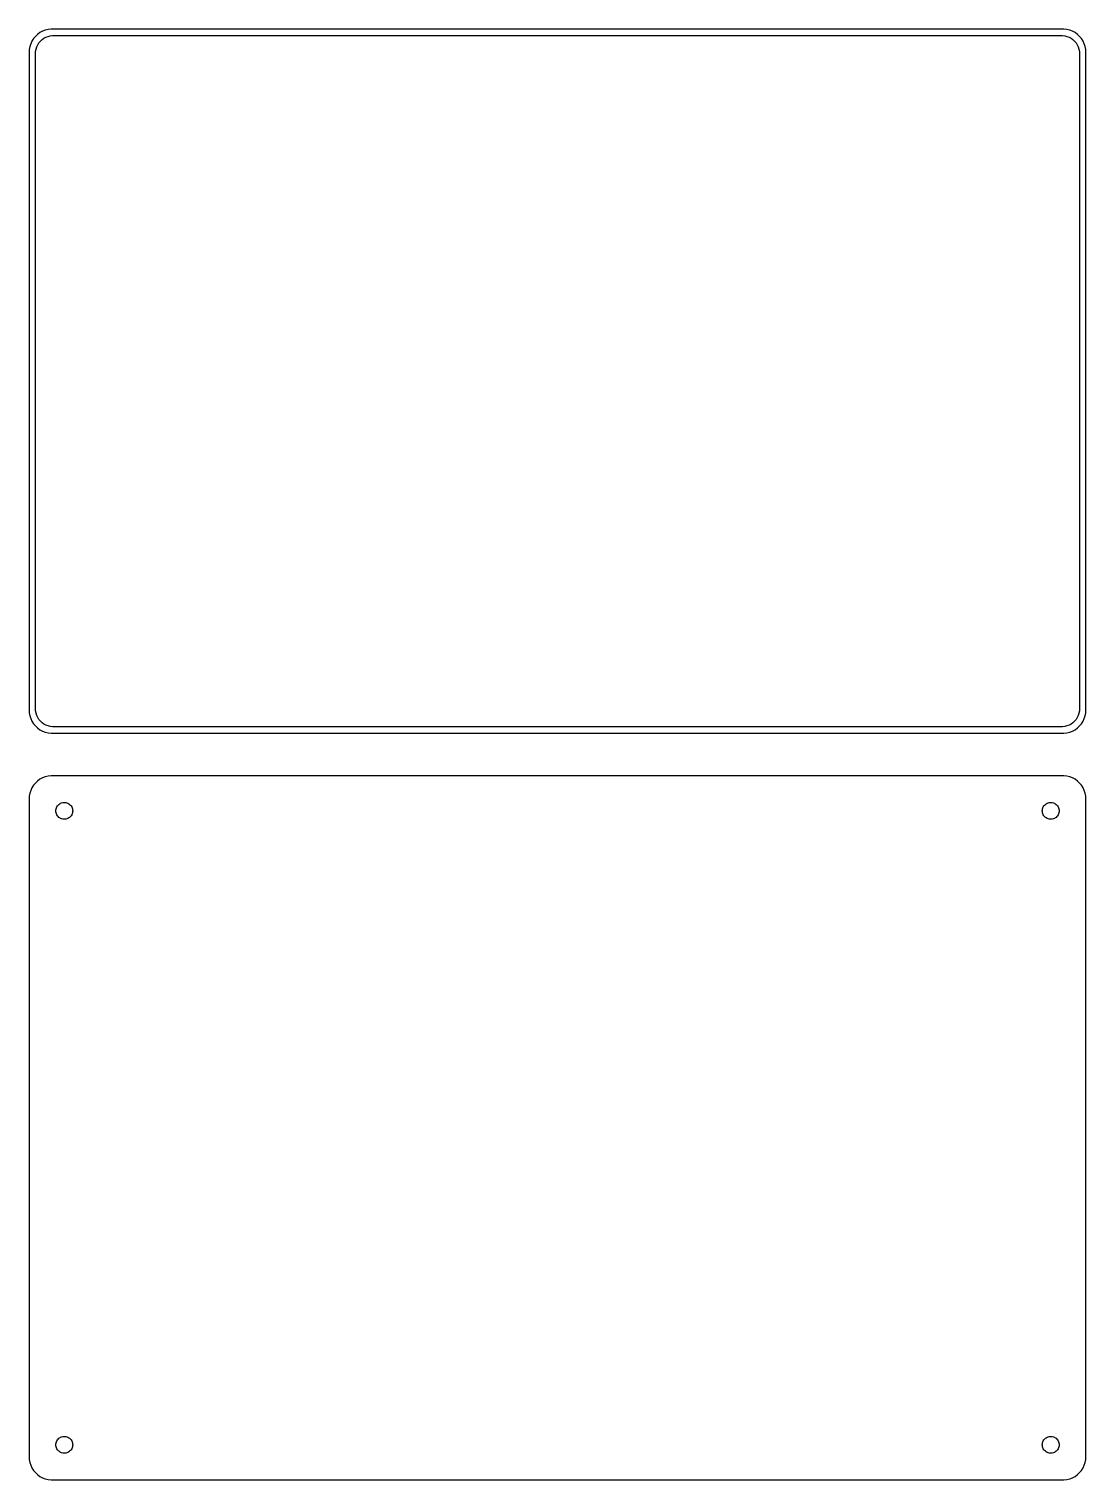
# Model space of a CAD drawing. Header units: metres. Extents: x -112 to 112, y 84 to 393.
import ezdxf

# ---------------------------------------------------------------- set-up
doc = ezdxf.new("R2010")
doc.units = ezdxf.units.M

msp = doc.modelspace()

# ---------------------------------------------------------------- linework, layer by layer
for p, q in [((-109.629, 392.524), (-110.179, 392.222)), ((-109.045, 392.755), (-109.629, 392.524)), ((-108.437, 392.911), (-109.045, 392.755)), ((-107.814, 392.99), (-108.437, 392.911)), ((107.814, 392.99), (-107.814, 392.99)), ((108.437, 392.911), (107.814, 392.99)), ((109.045, 392.755), (108.437, 392.911)), ((109.629, 392.524), (109.045, 392.755)), ((110.179, 392.222), (109.629, 392.524)), ((-112.149, 389.841), (-112.343, 389.243)), ((-111.882, 390.409), (-112.149, 389.841)), ((-111.545, 390.939), (-111.882, 390.409)), ((-111.145, 391.423), (-111.545, 390.939)), ((-110.687, 391.853), (-111.145, 391.423)), ((-110.848, 389.174), (-110.641, 389.614)), ((-110.179, 392.222), (-110.687, 391.853)), ((-110.641, 389.614), (-110.38, 390.024)), ((-110.38, 390.024), (-110.071, 390.399)), ((-110.071, 390.399), (-109.716, 390.731)), ((-109.716, 390.731), (-109.323, 391.017)), ((-109.323, 391.017), (-108.898, 391.251)), ((-108.898, 391.251), (-108.446, 391.43)), ((-108.446, 391.43), (-107.975, 391.551)), ((-107.975, 391.551), (-107.493, 391.612)), ((-107.493, 391.612), (107.493, 391.612)), ((107.493, 391.612), (107.975, 391.551)), ((107.975, 391.551), (108.446, 391.43)), ((108.446, 391.43), (108.898, 391.251)), ((108.898, 391.251), (109.323, 391.017)), ((109.323, 391.017), (109.716, 390.731)), ((109.716, 390.731), (110.071, 390.399)), ((110.071, 390.399), (110.38, 390.024)), ((110.687, 391.853), (110.179, 392.222)), ((110.38, 390.024), (110.641, 389.614)), ((110.641, 389.614), (110.848, 389.174)), ((111.145, 391.423), (110.687, 391.853)), ((111.545, 390.939), (111.145, 391.423)), ((111.882, 390.409), (111.545, 390.939)), ((112.149, 389.841), (111.882, 390.409)), ((112.343, 389.243), (112.149, 389.841)), ((-112.461, 388.627), (-112.5, 388)), ((-112.5, 388), (-112.5, 248)), ((-112.343, 389.243), (-112.461, 388.627)), ((-111.119, 387.75), (-111.089, 388.235)), ((-111.119, 248.25), (-111.119, 387.75)), ((-111.089, 388.235), (-110.998, 388.712)), ((-110.998, 388.712), (-110.848, 389.174)), ((110.848, 389.174), (110.998, 388.712)), ((110.998, 388.712), (111.089, 388.235)), ((111.089, 388.235), (111.119, 387.75)), ((111.119, 387.75), (111.119, 248.25)), ((112.461, 388.627), (112.343, 389.243)), ((112.5, 388), (112.461, 388.627)), ((112.5, 248), (112.5, 388)), ((-112.5, 248), (-112.461, 247.373)), ((-112.461, 247.373), (-112.343, 246.757)), ((-111.089, 247.765), (-111.119, 248.25)), ((-110.998, 247.288), (-111.089, 247.765)), ((-110.848, 246.826), (-110.998, 247.288)), ((110.998, 247.288), (110.848, 246.826)), ((111.089, 247.765), (110.998, 247.288)), ((111.119, 248.25), (111.089, 247.765)), ((112.343, 246.757), (112.461, 247.373)), ((112.461, 247.373), (112.5, 248)), ((-112.343, 246.757), (-112.149, 246.159)), ((-112.149, 246.159), (-111.882, 245.591)), ((-111.882, 245.591), (-111.545, 245.061)), ((-111.545, 245.061), (-111.145, 244.577)), ((-111.145, 244.577), (-110.687, 244.147)), ((-110.641, 246.386), (-110.848, 246.826)), ((-110.687, 244.147), (-110.179, 243.778)), ((-110.38, 245.976), (-110.641, 246.386)), ((-110.071, 245.601), (-110.38, 245.976)), ((-109.716, 245.269), (-110.071, 245.601)), ((-109.323, 244.983), (-109.716, 245.269)), ((-108.898, 244.749), (-109.323, 244.983)), ((-108.446, 244.57), (-108.898, 244.749)), ((-107.975, 244.449), (-108.446, 244.57)), ((-107.493, 244.388), (-107.975, 244.449)), ((107.493, 244.388), (-107.493, 244.388)), ((107.975, 244.449), (107.493, 244.388)), ((108.446, 244.57), (107.975, 244.449)), ((108.898, 244.749), (108.446, 244.57)), ((109.323, 244.983), (108.898, 244.749)), ((109.716, 245.269), (109.323, 244.983)), ((110.071, 245.601), (109.716, 245.269)), ((110.38, 245.976), (110.071, 245.601)), ((110.179, 243.778), (110.687, 244.147)), ((110.641, 246.386), (110.38, 245.976)), ((110.848, 246.826), (110.641, 246.386)), ((110.687, 244.147), (111.145, 244.577)), ((111.145, 244.577), (111.545, 245.061)), ((111.545, 245.061), (111.882, 245.591)), ((111.882, 245.591), (112.149, 246.159)), ((112.149, 246.159), (112.343, 246.757)), ((-110.179, 243.778), (-109.629, 243.476)), ((-109.629, 243.476), (-109.045, 243.245)), ((-109.045, 243.245), (-108.437, 243.089)), ((-108.437, 243.089), (-107.814, 243.01)), ((-107.814, 243.01), (107.814, 243.01)), ((107.814, 243.01), (108.437, 243.089)), ((108.437, 243.089), (109.045, 243.245)), ((109.045, 243.245), (109.629, 243.476)), ((109.629, 243.476), (110.179, 243.778)), ((-111.545, 231.939), (-111.882, 231.409)), ((-111.145, 232.423), (-111.545, 231.939)), ((-110.687, 232.853), (-111.145, 232.423)), ((-110.179, 233.222), (-110.687, 232.853)), ((-109.629, 233.524), (-110.179, 233.222)), ((-109.045, 233.755), (-109.629, 233.524)), ((-108.437, 233.911), (-109.045, 233.755)), ((-107.814, 233.99), (-108.437, 233.911)), ((107.814, 233.99), (-107.814, 233.99)), ((108.437, 233.911), (107.814, 233.99)), ((109.045, 233.755), (108.437, 233.911)), ((109.629, 233.524), (109.045, 233.755)), ((110.179, 233.222), (109.629, 233.524)), ((110.687, 232.853), (110.179, 233.222)), ((111.145, 232.423), (110.687, 232.853)), ((111.545, 231.939), (111.145, 232.423)), ((111.882, 231.409), (111.545, 231.939)), ((-112.461, 229.627), (-112.5, 229)), ((-112.5, 229), (-112.5, 89)), ((-112.343, 230.243), (-112.461, 229.627)), ((-112.149, 230.841), (-112.343, 230.243)), ((-111.882, 231.409), (-112.149, 230.841)), ((112.149, 230.841), (111.882, 231.409)), ((112.343, 230.243), (112.149, 230.841)), ((112.461, 229.627), (112.343, 230.243)), ((112.5, 229), (112.461, 229.627)), ((112.5, 89), (112.5, 229)), ((-106.8, 226.5), (-106.786, 226.726)), ((-106.786, 226.274), (-106.8, 226.5)), ((-106.786, 226.726), (-106.743, 226.948)), ((-106.743, 226.052), (-106.786, 226.274)), ((-106.743, 226.948), (-106.674, 227.163)), ((-106.674, 225.837), (-106.743, 226.052)), ((-106.674, 227.163), (-106.577, 227.367)), ((-106.577, 225.633), (-106.674, 225.837)), ((-106.577, 227.367), (-106.456, 227.558)), ((-106.456, 225.442), (-106.577, 225.633)), ((-106.456, 227.558), (-106.312, 227.732)), ((-106.312, 227.732), (-106.147, 227.887)), ((-106.147, 227.887), (-105.964, 228.02)), ((-105.964, 228.02), (-105.766, 228.129)), ((-105.766, 228.129), (-105.556, 228.212)), ((-105.556, 228.212), (-105.337, 228.268)), ((-105.337, 228.268), (-105.113, 228.296)), ((-105.113, 228.296), (-104.887, 228.296)), ((-104.887, 228.296), (-104.663, 228.268)), ((-104.663, 228.268), (-104.444, 228.212)), ((-104.444, 228.212), (-104.234, 228.129)), ((-104.234, 228.129), (-104.036, 228.02)), ((-104.036, 228.02), (-103.853, 227.887)), ((-103.853, 227.887), (-103.688, 227.732)), ((-103.688, 227.732), (-103.544, 227.558)), ((-103.544, 227.558), (-103.423, 227.367)), ((-103.423, 225.633), (-103.544, 225.442)), ((-103.423, 227.367), (-103.326, 227.163)), ((-103.326, 225.837), (-103.423, 225.633)), ((-103.326, 227.163), (-103.257, 226.948)), ((-103.257, 226.052), (-103.326, 225.837)), ((-103.257, 226.948), (-103.214, 226.726)), ((-103.214, 226.274), (-103.257, 226.052)), ((-103.214, 226.726), (-103.2, 226.5)), ((-103.2, 226.5), (-103.214, 226.274)), ((103.2, 226.5), (103.214, 226.726)), ((103.214, 226.274), (103.2, 226.5)), ((103.214, 226.726), (103.257, 226.948)), ((103.257, 226.052), (103.214, 226.274)), ((103.257, 226.948), (103.326, 227.163)), ((103.326, 225.837), (103.257, 226.052)), ((103.326, 227.163), (103.423, 227.367)), ((103.423, 225.633), (103.326, 225.837)), ((103.423, 227.367), (103.544, 227.558)), ((103.544, 225.442), (103.423, 225.633)), ((103.544, 227.558), (103.688, 227.732)), ((103.688, 227.732), (103.853, 227.887)), ((103.853, 227.887), (104.036, 228.02)), ((104.036, 228.02), (104.234, 228.129)), ((104.234, 228.129), (104.444, 228.212)), ((104.444, 228.212), (104.663, 228.268)), ((104.663, 228.268), (104.887, 228.296)), ((104.887, 228.296), (105.113, 228.296)), ((105.113, 228.296), (105.337, 228.268)), ((105.337, 228.268), (105.556, 228.212)), ((105.556, 228.212), (105.766, 228.129)), ((105.766, 228.129), (105.964, 228.02)), ((105.964, 228.02), (106.147, 227.887)), ((106.147, 227.887), (106.312, 227.732)), ((106.312, 227.732), (106.456, 227.558)), ((106.456, 227.558), (106.577, 227.367)), ((106.577, 225.633), (106.456, 225.442)), ((106.577, 227.367), (106.674, 227.163)), ((106.674, 225.837), (106.577, 225.633)), ((106.674, 227.163), (106.743, 226.948)), ((106.743, 226.052), (106.674, 225.837)), ((106.743, 226.948), (106.786, 226.726)), ((106.786, 226.274), (106.743, 226.052)), ((106.786, 226.726), (106.8, 226.5)), ((106.8, 226.5), (106.786, 226.274)), ((-106.312, 225.268), (-106.456, 225.442)), ((-106.147, 225.113), (-106.312, 225.268)), ((-105.964, 224.98), (-106.147, 225.113)), ((-105.766, 224.871), (-105.964, 224.98)), ((-105.556, 224.788), (-105.766, 224.871)), ((-105.337, 224.732), (-105.556, 224.788)), ((-105.113, 224.704), (-105.337, 224.732)), ((-104.887, 224.704), (-105.113, 224.704)), ((-104.663, 224.732), (-104.887, 224.704)), ((-104.444, 224.788), (-104.663, 224.732)), ((-104.234, 224.871), (-104.444, 224.788)), ((-104.036, 224.98), (-104.234, 224.871)), ((-103.853, 225.113), (-104.036, 224.98)), ((-103.688, 225.268), (-103.853, 225.113)), ((-103.544, 225.442), (-103.688, 225.268)), ((103.688, 225.268), (103.544, 225.442)), ((103.853, 225.113), (103.688, 225.268)), ((104.036, 224.98), (103.853, 225.113)), ((104.234, 224.871), (104.036, 224.98)), ((104.444, 224.788), (104.234, 224.871)), ((104.663, 224.732), (104.444, 224.788)), ((104.887, 224.704), (104.663, 224.732)), ((105.113, 224.704), (104.887, 224.704)), ((105.337, 224.732), (105.113, 224.704)), ((105.556, 224.788), (105.337, 224.732)), ((105.766, 224.871), (105.556, 224.788)), ((105.964, 224.98), (105.766, 224.871)), ((106.147, 225.113), (105.964, 224.98)), ((106.312, 225.268), (106.147, 225.113)), ((106.456, 225.442), (106.312, 225.268)), ((-106.456, 92.558), (-106.312, 92.7322)), ((-106.312, 92.7322), (-106.147, 92.8869)), ((-106.147, 92.8869), (-105.964, 93.0198)), ((-105.964, 93.0198), (-105.766, 93.1287)), ((-105.766, 93.1287), (-105.556, 93.2119)), ((-105.556, 93.2119), (-105.337, 93.2681)), ((-105.337, 93.2681), (-105.113, 93.2964)), ((-105.113, 93.2964), (-104.887, 93.2964)), ((-104.887, 93.2964), (-104.663, 93.2681)), ((-104.663, 93.2681), (-104.444, 93.2119)), ((-104.444, 93.2119), (-104.234, 93.1287)), ((-104.234, 93.1287), (-104.036, 93.0198)), ((-104.036, 93.0198), (-103.853, 92.8869)), ((-103.853, 92.8869), (-103.688, 92.7322)), ((-103.688, 92.7322), (-103.544, 92.558)), ((103.544, 92.558), (103.688, 92.7322)), ((103.688, 92.7322), (103.853, 92.8869)), ((103.853, 92.8869), (104.036, 93.0198)), ((104.036, 93.0198), (104.234, 93.1287)), ((104.234, 93.1287), (104.444, 93.2119)), ((104.444, 93.2119), (104.663, 93.2681)), ((104.663, 93.2681), (104.887, 93.2964)), ((104.887, 93.2964), (105.113, 93.2964)), ((105.113, 93.2964), (105.337, 93.2681)), ((105.337, 93.2681), (105.556, 93.2119)), ((105.556, 93.2119), (105.766, 93.1287)), ((105.766, 93.1287), (105.964, 93.0198)), ((105.964, 93.0198), (106.147, 92.8869)), ((106.147, 92.8869), (106.312, 92.7322)), ((106.312, 92.7322), (106.456, 92.558)), ((-106.8, 91.5), (-106.786, 91.7256)), ((-106.786, 91.2744), (-106.8, 91.5)), ((-106.786, 91.7256), (-106.743, 91.9476)), ((-106.743, 91.0524), (-106.786, 91.2744)), ((-106.743, 91.9476), (-106.674, 92.1626)), ((-106.674, 90.8374), (-106.743, 91.0524)), ((-106.674, 92.1626), (-106.577, 92.3672)), ((-106.577, 90.6328), (-106.674, 90.8374)), ((-106.577, 92.3672), (-106.456, 92.558)), ((-106.456, 90.442), (-106.577, 90.6328)), ((-106.312, 90.2678), (-106.456, 90.442)), ((-106.147, 90.1131), (-106.312, 90.2678)), ((-105.964, 89.9802), (-106.147, 90.1131)), ((-105.766, 89.8713), (-105.964, 89.9802)), ((-105.556, 89.7881), (-105.766, 89.8713)), ((-105.337, 89.7319), (-105.556, 89.7881)), ((-105.113, 89.7036), (-105.337, 89.7319)), ((-104.887, 89.7036), (-105.113, 89.7036)), ((-104.663, 89.7319), (-104.887, 89.7036)), ((-104.444, 89.7881), (-104.663, 89.7319)), ((-104.234, 89.8713), (-104.444, 89.7881)), ((-104.036, 89.9802), (-104.234, 89.8713)), ((-103.853, 90.1131), (-104.036, 89.9802)), ((-103.688, 90.2678), (-103.853, 90.1131)), ((-103.544, 90.442), (-103.688, 90.2678)), ((-103.544, 92.558), (-103.423, 92.3672)), ((-103.423, 90.6328), (-103.544, 90.442)), ((-103.423, 92.3672), (-103.326, 92.1626)), ((-103.326, 90.8374), (-103.423, 90.6328)), ((-103.326, 92.1626), (-103.257, 91.9476)), ((-103.257, 91.0524), (-103.326, 90.8374)), ((-103.257, 91.9476), (-103.214, 91.7256)), ((-103.214, 91.2744), (-103.257, 91.0524)), ((-103.214, 91.7256), (-103.2, 91.5)), ((-103.2, 91.5), (-103.214, 91.2744)), ((103.2, 91.5), (103.214, 91.7256)), ((103.214, 91.2744), (103.2, 91.5)), ((103.214, 91.7256), (103.257, 91.9476)), ((103.257, 91.0524), (103.214, 91.2744)), ((103.257, 91.9476), (103.326, 92.1626)), ((103.326, 90.8374), (103.257, 91.0524)), ((103.326, 92.1626), (103.423, 92.3672)), ((103.423, 90.6328), (103.326, 90.8374)), ((103.423, 92.3672), (103.544, 92.558)), ((103.544, 90.442), (103.423, 90.6328)), ((103.688, 90.2678), (103.544, 90.442)), ((103.853, 90.1131), (103.688, 90.2678)), ((104.036, 89.9802), (103.853, 90.1131)), ((104.234, 89.8713), (104.036, 89.9802)), ((104.444, 89.7881), (104.234, 89.8713)), ((104.663, 89.7319), (104.444, 89.7881)), ((104.887, 89.7036), (104.663, 89.7319)), ((105.113, 89.7036), (104.887, 89.7036)), ((105.337, 89.7319), (105.113, 89.7036)), ((105.556, 89.7881), (105.337, 89.7319)), ((105.766, 89.8713), (105.556, 89.7881)), ((105.964, 89.9802), (105.766, 89.8713)), ((106.147, 90.1131), (105.964, 89.9802)), ((106.312, 90.2678), (106.147, 90.1131)), ((106.456, 90.442), (106.312, 90.2678)), ((106.456, 92.558), (106.577, 92.3672)), ((106.577, 90.6328), (106.456, 90.442)), ((106.577, 92.3672), (106.674, 92.1626)), ((106.674, 90.8374), (106.577, 90.6328)), ((106.674, 92.1626), (106.743, 91.9476)), ((106.743, 91.0524), (106.674, 90.8374)), ((106.743, 91.9476), (106.786, 91.7256)), ((106.786, 91.2744), (106.743, 91.0524)), ((106.786, 91.7256), (106.8, 91.5)), ((106.8, 91.5), (106.786, 91.2744)), ((-112.5, 89), (-112.461, 88.3733)), ((-112.461, 88.3733), (-112.343, 87.7566)), ((-112.343, 87.7566), (-112.149, 87.1594)), ((-112.149, 87.1594), (-111.882, 86.5912)), ((-111.882, 86.5912), (-111.545, 86.0611)), ((111.545, 86.0611), (111.882, 86.5912)), ((111.882, 86.5912), (112.149, 87.1594)), ((112.149, 87.1594), (112.343, 87.7566)), ((112.343, 87.7566), (112.461, 88.3733)), ((112.461, 88.3733), (112.5, 89)), ((-111.545, 86.0611), (-111.145, 85.5773)), ((-111.145, 85.5773), (-110.687, 85.1474)), ((-110.687, 85.1474), (-110.179, 84.7784)), ((-110.179, 84.7784), (-109.629, 84.4759)), ((-109.629, 84.4759), (-109.045, 84.2447)), ((-109.045, 84.2447), (-108.437, 84.0886)), ((-108.437, 84.0886), (-107.814, 84.0099)), ((-107.814, 84.0099), (107.814, 84.0099)), ((107.814, 84.0099), (108.437, 84.0886)), ((108.437, 84.0886), (109.045, 84.2447)), ((109.045, 84.2447), (109.629, 84.4759)), ((109.629, 84.4759), (110.179, 84.7784)), ((110.179, 84.7784), (110.687, 85.1474)), ((110.687, 85.1474), (111.145, 85.5773)), ((111.145, 85.5773), (111.545, 86.0611))]:
    msp.add_line(p, q)

doc.saveas('drawing.dxf')
